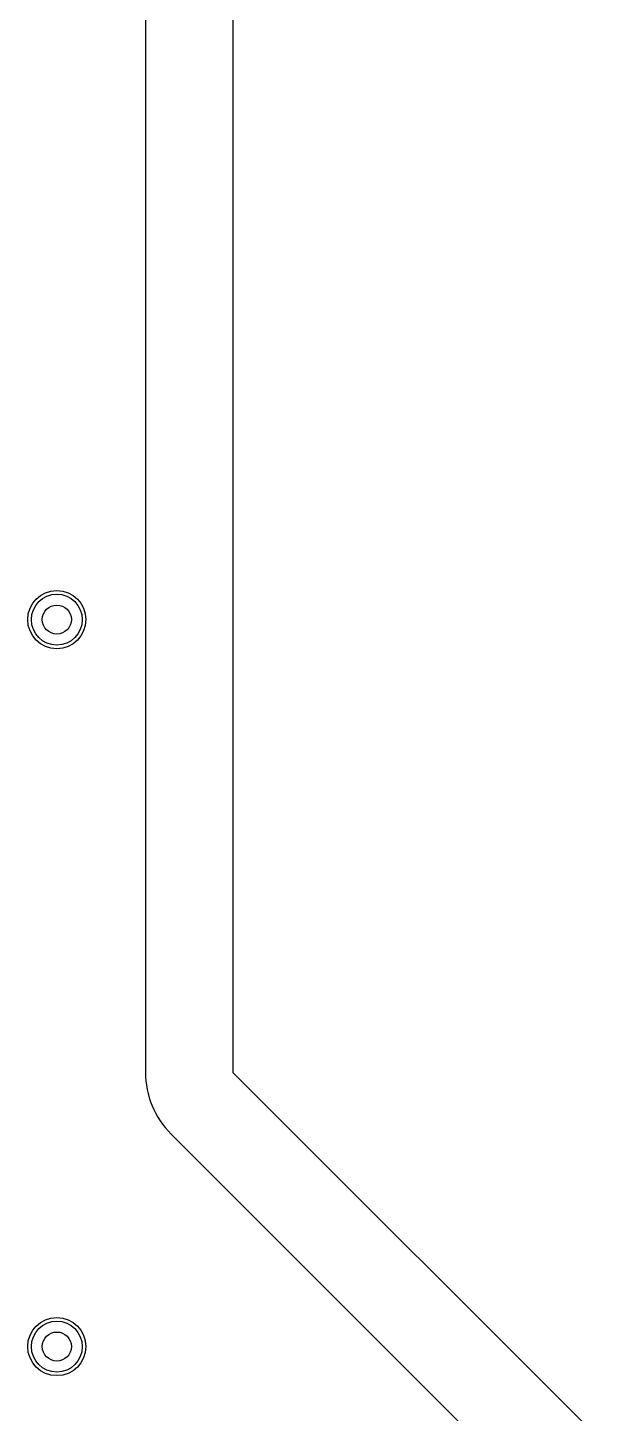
# Model space of a CAD drawing. Extents: x 0 to 57.1, y 0 to 59.8.
# Drawn here: x 53.2 to 57.15, y 44.54 to 54.07 of the extents above; entities that cross this region are included whole.
import ezdxf

# ---------------------------------------------------------------- set-up
doc = ezdxf.new("R2010")
doc.units = 0
for name, color, linetype in [('Hole', 1, 'CONTINUOUS'), ('L1', 3, 'CONTINUOUS'), ('L2', 3, 'CONTINUOUS'), ('L3', 3, 'CONTINUOUS'), ('L4', 3, 'CONTINUOUS'), ('Outline', 7, 'CONTINUOUS'), ('Resist-A', 2, 'CONTINUOUS'), ('Resist-B', 2, 'CONTINUOUS')]:
    doc.layers.add(name, color=color, linetype=linetype)

msp = doc.modelspace()

# ---------------------------------------------------------------- linework, layer by layer
at = {"layer": 'Hole'}
for centre in [(53.4, 50), (53.4, 45)]:
    msp.add_circle(centre, 0.1, dxfattribs=at)
at = {"layer": 'L1'}
for p, q in [((54.00996, 58.06041), (54.00996, 46.886)), ((54.18571, 46.46171), (56.52799, 44.11944))]:
    msp.add_line(p, q, dxfattribs=at)
for centre in [(53.4, 50), (53.4, 45)]:
    msp.add_circle(centre, 0.2, dxfattribs=at)
msp.add_arc((54.61, 46.88601), 0.60004, -179.999045, -134.999325, dxfattribs=at)
at = {"layer": 'L2'}
for p, q in [((54.00996, 58.06041), (54.00996, 46.886)), ((54.18571, 46.46171), (56.52799, 44.11944))]:
    msp.add_line(p, q, dxfattribs=at)
for centre in [(53.4, 50), (53.4, 45)]:
    msp.add_circle(centre, 0.2, dxfattribs=at)
msp.add_arc((54.61, 46.88601), 0.60004, -179.999045, -134.999325, dxfattribs=at)
at = {"layer": 'L3'}
for p, q in [((54.00996, 58.06041), (54.00996, 46.886)), ((54.18571, 46.46171), (56.52799, 44.11944))]:
    msp.add_line(p, q, dxfattribs=at)
for centre in [(53.4, 50), (53.4, 45)]:
    msp.add_circle(centre, 0.2, dxfattribs=at)
msp.add_arc((54.61, 46.88601), 0.60004, -179.999045, -134.999325, dxfattribs=at)
at = {"layer": 'L4'}
for p, q in [((54.00996, 58.06041), (54.00996, 46.886)), ((54.18571, 46.46171), (56.52799, 44.11944))]:
    msp.add_line(p, q, dxfattribs=at)
for centre in [(53.4, 50), (53.4, 45)]:
    msp.add_circle(centre, 0.2, dxfattribs=at)
msp.add_arc((54.61, 46.88601), 0.60004, -179.999045, -134.999325, dxfattribs=at)
at = {"layer": 'Outline'}
for p, q in [((54.61, 58.34), (54.61, 46.886)), ((54.61, 46.886), (57.15, 44.346))]:
    msp.add_line(p, q, dxfattribs=at)
at = {"layer": 'Resist-A'}
for centre in [(53.4, 50), (53.4, 45)]:
    msp.add_circle(centre, 0.175, dxfattribs=at)
at = {"layer": 'Resist-B'}
for centre in [(53.4, 50), (53.4, 45)]:
    msp.add_circle(centre, 0.175, dxfattribs=at)

doc.saveas('drawing.dxf')
